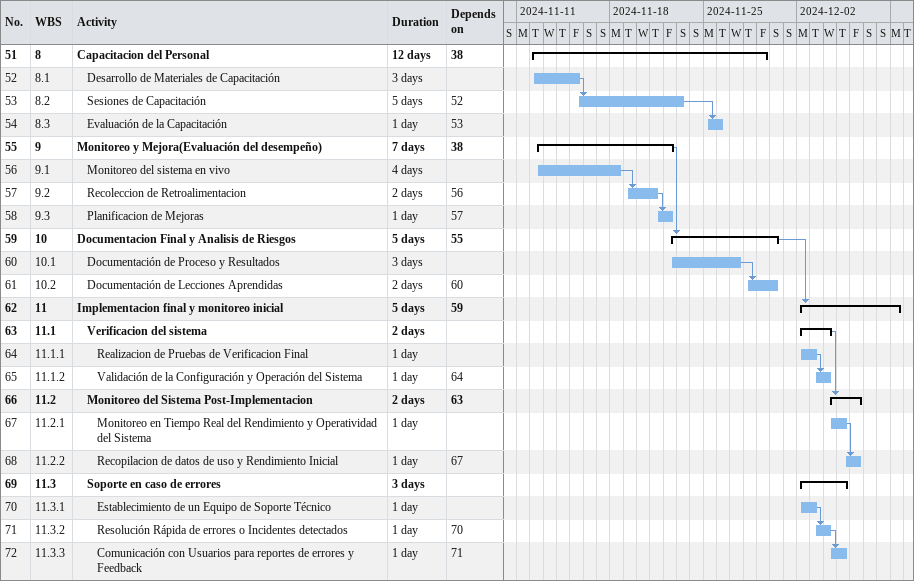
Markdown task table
| ID | WBS | Task | Duration | Start | Finish | Predecessors |
|---|---|---|---|---|---|---|
| 51 | 8 | **Capacitacion del Personal** | 12d | 2024-11-12 | 2024-11-29 | 38 |
| 52 | 8.1 | Desarrollo de Materiales de Capacitación | 3d | 2024-11-12 | 2024-11-15 |  |
| 53 | 8.2 | Sesiones de Capacitación | 5d | 2024-11-15 | 2024-11-23 | 52 |
| 54 | 8.3 | Evaluación de la Capacitación | 1d | 2024-11-25 | 2024-11-26 | 53 |
| 55 | 9 | **Monitoreo y Mejora(Evaluación del desempeño)** | 7d | 2024-11-12 | 2024-11-22 | 38 |
| 56 | 9.1 | Monitoreo del sistema en vivo | 4d | 2024-11-12 | 2024-11-18 |  |
| 57 | 9.2 | Recoleccion de Retroalimentacion | 2d | 2024-11-19 | 2024-11-21 | 56 |
| 58 | 9.3 | Planificacion de Mejoras | 1d | 2024-11-21 | 2024-11-22 | 57 |
| 59 | 10 | **Documentacion Final y Analisis de Riesgos** | 5d | 2024-11-22 | 2024-11-30 | 55 |
| 60 | 10.1 | Documentación de Proceso y Resultados | 3d | 2024-11-22 | 2024-11-27 |  |
| 61 | 10.2 | Documentación de Lecciones Aprendidas | 2d | 2024-11-28 | 2024-11-30 | 60 |
| 62 | 11 | **Implementacion final y monitoreo inicial** | 5d | 2024-12-02 | 2024-12-09 | 59 |
| 63 | 11.1 | **Verificacion del sistema** | 2d | 2024-12-02 | 2024-12-04 |  |
| 64 | 11.1.1 | Realizacion de Pruebas de Verificacion Final | 1d | 2024-12-02 | 2024-12-03 |  |
| 65 | 11.1.2 | Validación de la Configuración y Operación del Sistema | 1d | 2024-12-03 | 2024-12-04 | 64 |
| 66 | 11.2 | **Monitoreo del Sistema Post-Implementacion** | 2d | 2024-12-04 | 2024-12-06 | 63 |
| 67 | 11.2.1 | Monitoreo en Tiempo Real del Rendimiento y Operatividad del Sistema | 1d | 2024-12-04 | 2024-12-05 |  |
| 68 | 11.2.2 | Recopilacion de datos de uso y Rendimiento Inicial | 1d | 2024-12-05 | 2024-12-06 | 67 |
| 69 | 11.3 | **Soporte en caso de errores** | 3d | 2024-12-02 | 2024-12-05 |  |
| 70 | 11.3.1 | Establecimiento de un Equipo de Soporte Técnico | 1d | 2024-12-02 | 2024-12-03 |  |
| 71 | 11.3.2 | Resolución Rápida de errores o Incidentes detectados | 1d | 2024-12-03 | 2024-12-04 | 70 |
| 72 | 11.3.3 | Comunicación con Usuarios para reportes de errores y Feedback | 1d | 2024-12-04 | 2024-12-05 | 71 |
